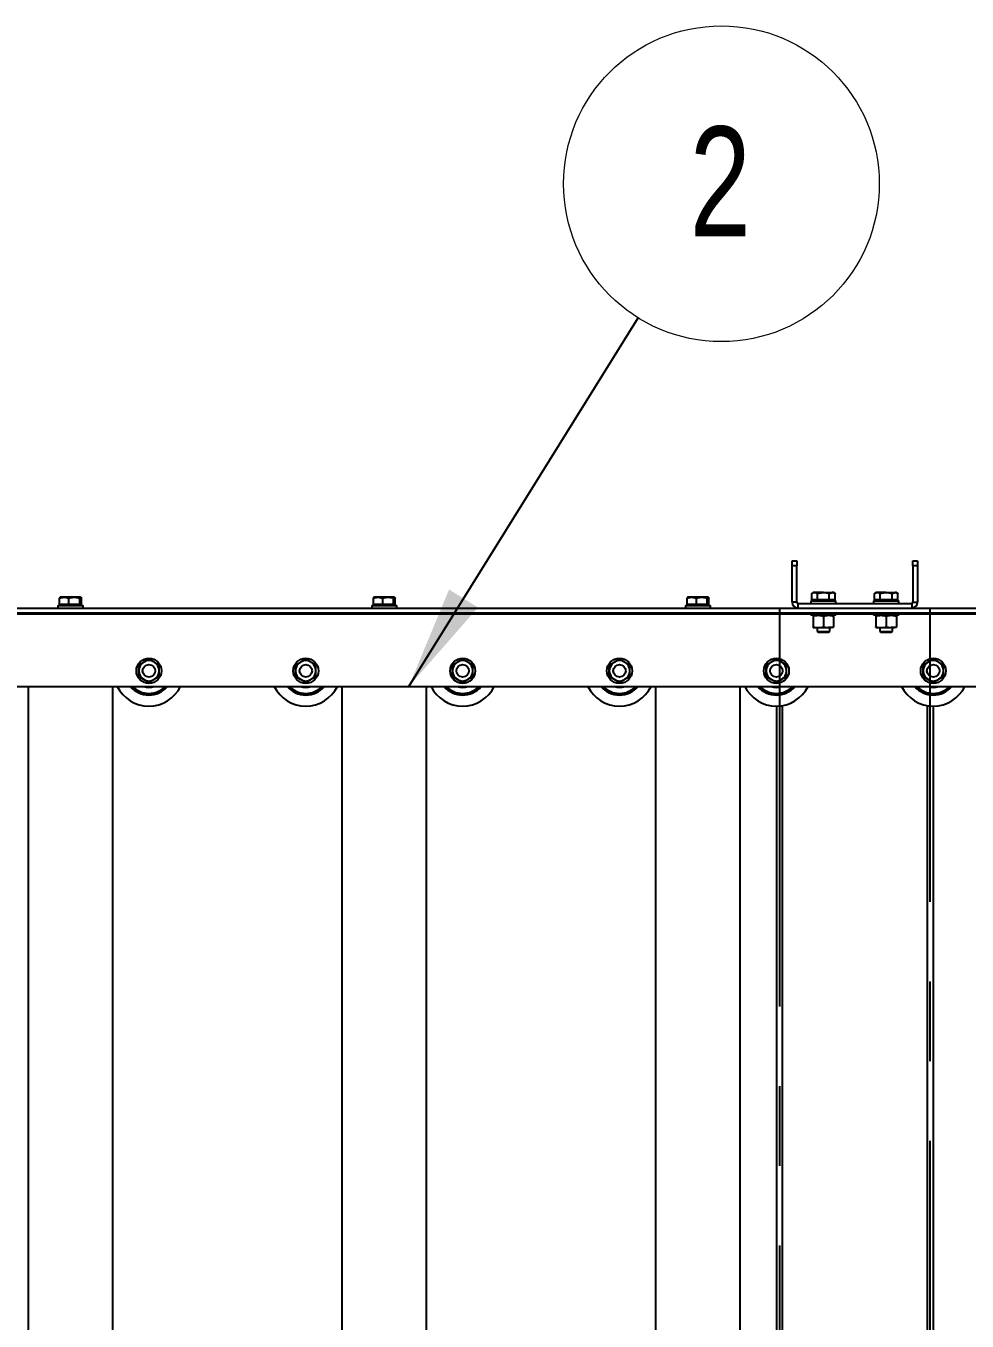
# Model space of a CAD drawing. Header units: millimetres. Extents: x 15 to 415, y 5 to 292.
# Drawn here: x 90.49 to 120.49, y 196.22 to 237.5 of the extents above; entities that cross this region are included whole.
import ezdxf

# ---------------------------------------------------------------- set-up
doc = ezdxf.new("R2010")
doc.units = ezdxf.units.MM
doc.linetypes.add('CENTERX2', pattern=[20.32, 12.7, -2.54, 2.54, -2.54])
doc.styles.add('SLDTEXTSTYLE0', font='TXT', dxfattribs={"width": 0.75})
doc.dimstyles.new('SLDDIMSTYLE1', dxfattribs={"dimtxt": 0.18, "dimasz": 3.302, "dimexe": 0, "dimexo": 0.0625, "dimgap": 0, "dimtad": 0, "dimtih": 1, "dimtoh": 1, "dimdec": 0, "dimrnd": 1e-09, "dimzin": 0, "dimdsep": 46, "dimtxsty": 'Standard', "dimsah": 1, "dimcen": 0.09, "dimadec": 0, "dimazin": 0, "dimtfac": 3.302, "dimtdec": 0, "dimtofl": 0, "dimtmove": 0, "dimatfit": 3, "dimfxl": 0, "dimfrac": 2, "dimtolj": 1, "dimtzin": 0, "dimarcsym": 0})

# ---------------------------------------------------------------- blocks, each defined once
blk = doc.blocks.new('SW_NOTE_0_2')
at = {"color": 0, "linetype": 'Continuous', "lineweight": 0}
blk.add_circle((2.657, 4.272), 5.031, dxfattribs=at)
at = {"color": 0, "linetype": 'Continuous', "lineweight": 0, "insert": (2.621, 6.096), "char_height": 3.5, "attachment_point": 2, "style": 'SLDTEXTSTYLE0'}
blk.add_mtext('2', dxfattribs=at)

msp = doc.modelspace()

# ---------------------------------------------------------------- linework, layer by layer
at = {"color": 7, "linetype": 'Continuous', "lineweight": 25}
for p, q in [((114.90737, 220.4489), (115.05737, 220.4489)), ((114.90737, 220.2989), (114.90737, 220.4489)), ((115.05737, 220.4489), (115.05737, 220.2989)), ((118.75737, 220.4489), (118.90737, 220.4489)), ((118.75737, 220.2989), (118.75737, 220.4489)), ((118.90737, 220.4489), (118.90737, 220.2989)), ((115.05737, 220.2989), (114.90737, 220.2989)), ((114.90737, 219.13573), (114.90737, 220.2989)), ((115.05737, 219.13573), (115.05737, 220.2989)), ((118.90737, 220.2989), (118.75737, 220.2989)), ((118.75737, 220.2989), (118.75737, 219.13573)), ((118.90737, 220.2989), (118.90737, 219.13573)), ((91.56071, 219.0589), (91.56071, 219.26487)), ((91.70962, 219.2939), (91.58237, 219.2939)), ((92.03186, 219.2939), (91.70962, 219.2939)), ((91.85853, 219.0589), (91.85853, 219.26487)), ((92.2296, 219.2939), (92.03186, 219.2939)), ((92.20518, 219.26487), (92.2296, 219.2939)), ((92.20518, 219.0589), (92.20518, 219.26487)), ((92.25402, 219.0589), (92.25402, 219.26487)), ((101.56071, 219.0589), (101.56071, 219.26487)), ((101.70962, 219.2939), (101.58237, 219.2939)), ((102.03186, 219.2939), (101.70962, 219.2939)), ((101.85853, 219.0589), (101.85853, 219.26487)), ((102.2296, 219.2939), (102.03186, 219.2939)), ((102.20518, 219.26487), (102.2296, 219.2939)), ((102.20518, 219.0589), (102.20518, 219.26487)), ((102.25402, 219.0589), (102.25402, 219.26487)), ((111.56071, 219.0589), (111.56071, 219.26487)), ((111.70962, 219.2939), (111.58237, 219.2939)), ((112.03186, 219.2939), (111.70962, 219.2939)), ((111.85853, 219.0589), (111.85853, 219.26487)), ((112.2296, 219.2939), (112.03186, 219.2939)), ((112.20518, 219.26487), (112.2296, 219.2939)), ((112.20518, 219.0589), (112.20518, 219.26487)), ((112.25402, 219.0589), (112.25402, 219.26487)), ((115.50737, 219.1789), (115.50737, 219.0989)), ((115.50737, 219.1789), (115.90737, 219.1789)), ((115.58237, 219.4439), (115.53209, 219.41487)), ((115.53209, 219.2089), (115.53209, 219.41487)), ((115.62591, 219.2089), (115.53209, 219.2089)), ((115.62591, 219.4439), (115.58237, 219.4439)), ((115.58237, 219.2089), (115.58237, 219.1789)), ((115.90737, 219.4439), (115.62591, 219.4439)), ((115.71973, 219.2089), (115.62591, 219.2089)), ((115.71973, 219.2089), (115.71973, 219.41487)), ((115.90737, 219.2089), (115.71973, 219.2089)), ((115.90737, 219.4439), (116.18882, 219.4439)), ((116.095, 219.2089), (115.90737, 219.2089)), ((115.90737, 219.1789), (116.30737, 219.1789)), ((116.095, 219.41487), (116.18882, 219.4439)), ((116.095, 219.2089), (116.095, 219.41487)), ((116.18882, 219.2089), (116.095, 219.2089)), ((116.23237, 219.4439), (116.18882, 219.4439)), ((116.28264, 219.2089), (116.18882, 219.2089)), ((116.28264, 219.41487), (116.23237, 219.4439)), ((116.23237, 219.1789), (116.23237, 219.2089)), ((116.28264, 219.2089), (116.28264, 219.41487)), ((116.30737, 219.0989), (116.30737, 219.1789)), ((117.50737, 219.1789), (117.50737, 219.0989)), ((117.50737, 219.1789), (117.90737, 219.1789)), ((117.58237, 219.4439), (117.53209, 219.41487)), ((117.53209, 219.2089), (117.53209, 219.41487)), ((117.62591, 219.2089), (117.53209, 219.2089)), ((117.62591, 219.4439), (117.58237, 219.4439)), ((117.58237, 219.2089), (117.58237, 219.1789)), ((117.90737, 219.4439), (117.62591, 219.4439)), ((117.71973, 219.2089), (117.62591, 219.2089)), ((117.71973, 219.2089), (117.71973, 219.41487)), ((117.90737, 219.2089), (117.71973, 219.2089)), ((117.90737, 219.4439), (118.18882, 219.4439)), ((118.095, 219.2089), (117.90737, 219.2089)), ((117.90737, 219.1789), (118.30737, 219.1789)), ((118.095, 219.41487), (118.18882, 219.4439)), ((118.095, 219.2089), (118.095, 219.41487)), ((118.18882, 219.2089), (118.095, 219.2089)), ((118.23237, 219.4439), (118.18882, 219.4439)), ((118.28264, 219.2089), (118.18882, 219.2089)), ((118.28264, 219.41487), (118.23237, 219.4439)), ((118.23237, 219.1789), (118.23237, 219.2089)), ((118.28264, 219.2089), (118.28264, 219.41487)), ((118.30737, 219.0989), (118.30737, 219.1789)), ((67.05737, 218.9489), (216.75737, 218.9489)), ((67.05737, 218.7989), (216.75737, 218.7989)), ((91.50737, 219.0289), (91.50737, 218.9489)), ((91.50737, 219.0289), (92.06059, 219.0289)), ((91.70962, 219.0589), (91.56071, 219.0589)), ((91.58237, 219.0589), (91.58237, 219.0289)), ((91.85853, 219.0589), (91.70962, 219.0589)), ((92.03186, 219.0589), (91.85853, 219.0589)), ((92.20518, 219.0589), (92.03186, 219.0589)), ((92.06059, 219.0289), (92.30737, 219.0289)), ((92.2296, 219.0589), (92.20518, 219.0589)), ((92.25402, 219.0589), (92.2296, 219.0589)), ((92.23237, 219.0289), (92.23237, 219.0589)), ((92.30737, 218.9489), (92.30737, 219.0289)), ((101.50737, 219.0289), (101.50737, 218.9489)), ((101.50737, 219.0289), (102.06059, 219.0289)), ((101.70962, 219.0589), (101.56071, 219.0589)), ((101.58237, 219.0589), (101.58237, 219.0289)), ((101.85853, 219.0589), (101.70962, 219.0589)), ((102.03186, 219.0589), (101.85853, 219.0589)), ((102.20518, 219.0589), (102.03186, 219.0589)), ((102.06059, 219.0289), (102.30737, 219.0289)), ((102.2296, 219.0589), (102.20518, 219.0589)), ((102.25402, 219.0589), (102.2296, 219.0589)), ((102.23237, 219.0289), (102.23237, 219.0589)), ((102.30737, 218.9489), (102.30737, 219.0289)), ((111.50737, 219.0289), (111.50737, 218.9489)), ((111.50737, 219.0289), (112.06059, 219.0289)), ((111.70962, 219.0589), (111.56071, 219.0589)), ((111.58237, 219.0589), (111.58237, 219.0289)), ((111.85853, 219.0589), (111.70962, 219.0589)), ((112.03186, 219.0589), (111.85853, 219.0589)), ((112.20518, 219.0589), (112.03186, 219.0589)), ((112.06059, 219.0289), (112.30737, 219.0289)), ((112.2296, 219.0589), (112.20518, 219.0589)), ((112.25402, 219.0589), (112.2296, 219.0589)), ((112.23237, 219.0289), (112.23237, 219.0589)), ((112.30737, 218.9489), (112.30737, 219.0289)), ((115.05737, 219.13573), (114.90737, 219.13573)), ((115.0942, 219.0989), (115.0942, 218.9489)), ((115.0942, 219.0989), (118.72054, 219.0989)), ((115.0942, 218.9489), (118.72054, 218.9489)), ((115.50737, 218.7989), (115.50737, 218.7189)), ((116.30737, 218.7189), (116.30737, 218.7989)), ((117.50737, 218.7989), (117.50737, 218.7189)), ((118.30737, 218.7189), (118.30737, 218.7989)), ((118.72054, 219.0989), (118.72054, 218.9489)), ((118.75737, 219.13573), (118.90737, 219.13573)), ((115.90737, 218.7189), (115.50737, 218.7189)), ((115.58237, 218.68987), (115.58237, 218.35292)), ((116.30737, 218.7189), (115.90737, 218.7189)), ((115.90737, 218.68987), (115.90737, 218.35292)), ((116.23237, 218.68987), (116.23237, 218.35292)), ((117.90737, 218.7189), (117.50737, 218.7189)), ((117.58237, 218.68987), (117.58237, 218.35292)), ((118.30737, 218.7189), (117.90737, 218.7189)), ((117.90737, 218.68987), (117.90737, 218.35292)), ((118.23237, 218.68987), (118.23237, 218.35292)), ((115.58237, 218.3239), (115.74487, 218.3239)), ((115.70737, 218.3239), (115.70737, 218.20662)), ((115.70737, 218.20662), (115.73509, 218.1789)), ((115.70737, 218.20662), (115.90737, 218.20662)), ((115.73509, 218.1789), (115.90737, 218.1789)), ((115.74487, 218.3239), (116.06987, 218.3239)), ((115.90737, 218.20662), (116.10737, 218.20662)), ((115.90737, 218.1789), (116.07964, 218.1789)), ((116.23237, 218.3239), (116.06987, 218.3239)), ((116.07964, 218.1789), (116.10737, 218.20662)), ((116.10737, 218.20662), (116.10737, 218.3239)), ((117.58237, 218.3239), (117.74487, 218.3239)), ((117.70737, 218.3239), (117.70737, 218.20662)), ((117.70737, 218.20662), (117.73509, 218.1789)), ((117.70737, 218.20662), (117.90737, 218.20662)), ((117.73509, 218.1789), (117.90737, 218.1789)), ((117.74487, 218.3239), (118.06987, 218.3239)), ((117.90737, 218.20662), (118.10737, 218.20662)), ((117.90737, 218.1789), (118.07964, 218.1789)), ((118.23237, 218.3239), (118.06987, 218.3239)), ((118.07964, 218.1789), (118.10737, 218.20662)), ((118.10737, 218.20662), (118.10737, 218.3239)), ((67.05737, 216.4489), (216.75737, 216.4489)), ((90.55737, 216.4489), (90.55737, 171.4489)), ((93.25737, 171.4489), (93.25737, 216.4489)), ((94.40737, 216.57362), (94.24487, 216.66744)), ((99.40737, 216.57362), (99.24487, 216.66744)), ((100.55737, 216.4489), (100.55737, 171.4489)), ((103.25737, 171.4489), (103.25737, 216.4489)), ((104.40737, 216.57362), (104.24487, 216.66744)), ((109.40737, 216.57362), (109.24487, 216.66744)), ((110.55737, 216.4489), (110.55737, 171.4489)), ((113.25737, 171.4489), (113.25737, 216.4489)), ((114.40737, 216.57362), (114.24487, 216.66744)), ((119.40737, 216.57362), (119.24487, 216.66744)), ((114.40737, 215.8239), (114.40737, 172.0739)), ((119.40737, 215.8239), (119.40737, 172.0739))]:
    msp.add_line(p, q, dxfattribs=at)
at = {"color": 7, "linetype": 'CENTERX2'}
for p, q in [((114.50637, 218.9489), (114.50637, 168.9489)), ((119.30837, 168.9489), (119.30837, 218.9489))]:
    msp.add_line(p, q, dxfattribs=at)
at = {"color": 8, "linetype": 'Continuous', "lineweight": 25}
for p, q in [((78.30737, 218.76207), (115.50737, 218.76207)), ((116.30737, 218.76207), (117.50737, 218.76207)), ((118.30737, 218.76207), (165.50737, 218.76207)), ((114.5942, 215.83952), (114.5942, 172.05827)), ((119.22054, 172.05827), (119.22054, 215.83952))]:
    msp.add_line(p, q, dxfattribs=at)
at = {"color": 7, "linetype": 'Continuous', "lineweight": 25}
for centre, radius in [((94.40737, 216.9489), 0.4), ((94.40737, 216.9489), 0.2), ((99.40737, 216.9489), 0.4), ((99.40737, 216.9489), 0.2), ((104.40737, 216.9489), 0.4), ((104.40737, 216.9489), 0.2), ((109.40737, 216.9489), 0.4), ((109.40737, 216.9489), 0.2), ((114.40737, 216.9489), 0.4), ((114.40737, 216.9489), 0.2), ((119.40737, 216.9489), 0.4), ((119.40737, 216.9489), 0.2)]:
    msp.add_circle(centre, radius, dxfattribs=at)
for centre, radius, start, end in [((115.0942, 219.13573), 0.18683, 180, 270), ((115.0942, 219.13573), 0.03683, 180, 270), ((118.72054, 219.13573), 0.18683, 270, 0), ((118.72054, 219.13573), 0.03683, 270, 0), ((94.40737, 216.9489), 0.325, 120, 180), ((94.40737, 216.9489), 0.325, 60, 120), ((94.40737, 216.9489), 0.325, 0, 60), ((99.40737, 216.9489), 0.325, 120, 180), ((99.40737, 216.9489), 0.325, 60, 120), ((99.40737, 216.9489), 0.325, 0, 60), ((104.40737, 216.9489), 0.325, 120, 180), ((104.40737, 216.9489), 0.325, 60, 120), ((104.40737, 216.9489), 0.325, 0, 60), ((109.40737, 216.9489), 0.325, 120, 180), ((109.40737, 216.9489), 0.325, 60, 120), ((109.40737, 216.9489), 0.325, 0, 60), ((114.40737, 216.9489), 0.325, 120, 180), ((114.40737, 216.9489), 0.325, 60, 120), ((114.40737, 216.9489), 0.325, 0, 60), ((119.40737, 216.9489), 0.325, 120, 180), ((119.40737, 216.9489), 0.325, 60, 120), ((119.40737, 216.9489), 0.325, 0, 60), ((94.40737, 216.9489), 0.325, 180, 240), ((94.40737, 216.9489), 0.325, 300, 0), ((99.40737, 216.9489), 0.325, 180, 240), ((99.40737, 216.9489), 0.325, 300, 0), ((104.40737, 216.9489), 0.325, 180, 240), ((104.40737, 216.9489), 0.325, 300, 0), ((109.40737, 216.9489), 0.325, 180, 240), ((109.40737, 216.9489), 0.325, 300, 0), ((114.40737, 216.9489), 0.325, 180, 240), ((114.40737, 216.9489), 0.325, 300, 0), ((119.40737, 216.9489), 0.325, 180, 240), ((119.40737, 216.9489), 0.325, 300, 0), ((94.40737, 216.9489), 1.125, 206.3878, 333.6122), ((94.40737, 216.9489), 0.775, 220.17777, 319.82223), ((94.40737, 216.9489), 0.71929, 224.037901, 315.962099), ((94.40737, 216.9489), 0.53071, 250.411799, 289.588201), ((94.40737, 216.9489), 0.325, 240, 300), ((99.40737, 216.9489), 1.125, 206.3878, 333.6122), ((99.40737, 216.9489), 0.775, 220.17777, 319.82223), ((99.40737, 216.9489), 0.71929, 224.037901, 315.962099), ((99.40737, 216.9489), 0.53071, 250.411799, 289.588201), ((99.40737, 216.9489), 0.325, 240, 300), ((104.40737, 216.9489), 1.125, 206.3878, 333.6122), ((104.40737, 216.9489), 0.775, 220.17777, 319.82223), ((104.40737, 216.9489), 0.71929, 224.037901, 315.962099), ((104.40737, 216.9489), 0.53071, 250.411799, 289.588201), ((104.40737, 216.9489), 0.325, 240, 300), ((109.40737, 216.9489), 1.125, 206.3878, 333.6122), ((109.40737, 216.9489), 0.775, 220.17777, 319.82223), ((109.40737, 216.9489), 0.71929, 224.037901, 315.962099), ((109.40737, 216.9489), 0.53071, 250.411799, 289.588201), ((109.40737, 216.9489), 0.325, 240, 300), ((114.40737, 216.9489), 1.125, 206.3878, 333.6122), ((114.40737, 216.9489), 0.775, 220.17777, 319.82223), ((114.40737, 216.9489), 0.71929, 224.037901, 315.962099), ((114.40737, 216.9489), 0.53071, 250.411799, 289.588201), ((114.40737, 216.9489), 0.325, 240, 300), ((119.40737, 216.9489), 1.125, 206.3878, 333.6122), ((119.40737, 216.9489), 0.775, 220.17777, 319.82223), ((119.40737, 216.9489), 0.71929, 224.037901, 315.962099), ((119.40737, 216.9489), 0.53071, 250.411799, 289.588201), ((119.40737, 216.9489), 0.325, 240, 300)]:
    msp.add_arc(centre, radius, start, end, dxfattribs=at)
for points, knots in [([(91.56071, 219.26487), (91.56671, 219.26699), (91.58472, 219.27336), (91.61523, 219.28225), (91.65253, 219.28995), (91.68414, 219.29348), (91.70324, 219.29379), (91.70962, 219.2939)], [0, 0, 0, 0, 0.123597525, 0.371247822, 0.621013548, 0.873301388, 1, 1, 1, 1]), ([(91.58513, 219.2939), (91.58455, 219.29386), (91.58302, 219.29378), (91.58055, 219.29293), (91.5777, 219.29116), (91.5739, 219.2877), (91.57011, 219.28269), (91.56634, 219.27631), (91.56352, 219.27093), (91.56165, 219.26689), (91.56071, 219.26487)], [0, 0, 0, 0, 0.070036107, 0.184842993, 0.299816611, 0.41526294, 0.647866756, 0.765024679, 0.882473115, 1, 1, 1, 1]), ([(91.70962, 219.2939), (91.71315, 219.29386), (91.73212, 219.29369), (91.7665, 219.29025), (91.81277, 219.28042), (91.84311, 219.27011), (91.85853, 219.26487)], [0, 0, 0, 0, 0.07005137, 0.3766066, 0.68307341, 1, 1, 1, 1]), ([(91.85853, 219.26487), (91.87993, 219.27104), (91.92293, 219.28343), (91.97415, 219.29112), (92.01059, 219.29362), (92.02477, 219.29381), (92.03186, 219.2939)], [0, 0, 0, 0, 0.377424081, 0.758342626, 0.879073433, 1, 1, 1, 1]), ([(92.03186, 219.2939), (92.07741, 219.29035), (92.1361, 219.28579), (92.19255, 219.26869), (92.20518, 219.26487)], [0, 0, 0, 0, 0.77628672, 1, 1, 1, 1]), ([(92.2296, 219.2939), (92.23018, 219.29386), (92.23266, 219.29372), (92.23609, 219.29201), (92.23987, 219.28857), (92.24272, 219.2852), (92.24556, 219.2811), (92.24839, 219.27631), (92.25122, 219.27093), (92.25309, 219.26689), (92.25402, 219.26487)], [0, 0, 0, 0, 0.070036806, 0.299778269, 0.415225752, 0.531480283, 0.647863239, 0.765022333, 0.882471941, 1, 1, 1, 1]), ([(101.56071, 219.26487), (101.56671, 219.26699), (101.58472, 219.27336), (101.61523, 219.28225), (101.65253, 219.28995), (101.68414, 219.29348), (101.70324, 219.29379), (101.70962, 219.2939)], [0, 0, 0, 0, 0.123597525, 0.371247822, 0.621013548, 0.873301388, 1, 1, 1, 1]), ([(101.58513, 219.2939), (101.58455, 219.29386), (101.58302, 219.29378), (101.58055, 219.29293), (101.5777, 219.29116), (101.5739, 219.2877), (101.57011, 219.28269), (101.56634, 219.27631), (101.56352, 219.27093), (101.56165, 219.26689), (101.56071, 219.26487)], [0, 0, 0, 0, 0.07003611, 0.18484299, 0.29981661, 0.41526294, 0.64786676, 0.76502468, 0.88247311, 1, 1, 1, 1]), ([(101.70962, 219.2939), (101.71315, 219.29386), (101.73212, 219.29369), (101.7665, 219.29025), (101.81277, 219.28042), (101.84311, 219.27011), (101.85853, 219.26487)], [0, 0, 0, 0, 0.07005137, 0.3766066, 0.68307341, 1, 1, 1, 1]), ([(101.85853, 219.26487), (101.87993, 219.27104), (101.92293, 219.28343), (101.97415, 219.29112), (102.01059, 219.29362), (102.02477, 219.29381), (102.03186, 219.2939)], [0, 0, 0, 0, 0.377424081, 0.758342626, 0.879073433, 1, 1, 1, 1]), ([(102.03186, 219.2939), (102.07741, 219.29035), (102.1361, 219.28579), (102.19255, 219.26869), (102.20518, 219.26487)], [0, 0, 0, 0, 0.77628672, 1, 1, 1, 1]), ([(102.2296, 219.2939), (102.23018, 219.29386), (102.23266, 219.29372), (102.23609, 219.29201), (102.23987, 219.28857), (102.24272, 219.2852), (102.24556, 219.2811), (102.24839, 219.27631), (102.25122, 219.27093), (102.25309, 219.26689), (102.25402, 219.26487)], [0, 0, 0, 0, 0.070036806, 0.299778269, 0.415225752, 0.531480283, 0.647863239, 0.765022333, 0.882471941, 1, 1, 1, 1]), ([(111.56071, 219.26487), (111.56671, 219.26699), (111.58472, 219.27336), (111.61523, 219.28225), (111.65253, 219.28995), (111.68414, 219.29348), (111.70324, 219.29379), (111.70962, 219.2939)], [0, 0, 0, 0, 0.123597525, 0.371247822, 0.621013548, 0.873301388, 1, 1, 1, 1]), ([(111.58513, 219.2939), (111.58455, 219.29386), (111.58302, 219.29378), (111.58055, 219.29293), (111.5777, 219.29116), (111.5739, 219.2877), (111.57011, 219.28269), (111.56634, 219.27631), (111.56352, 219.27093), (111.56165, 219.26689), (111.56071, 219.26487)], [0, 0, 0, 0, 0.07003611, 0.18484299, 0.29981661, 0.41526294, 0.64786676, 0.76502468, 0.88247311, 1, 1, 1, 1]), ([(111.70962, 219.2939), (111.71315, 219.29386), (111.73212, 219.29369), (111.7665, 219.29025), (111.81277, 219.28042), (111.84311, 219.27011), (111.85853, 219.26487)], [0, 0, 0, 0, 0.07005137, 0.3766066, 0.68307341, 1, 1, 1, 1]), ([(111.85853, 219.26487), (111.87993, 219.27104), (111.92293, 219.28343), (111.97415, 219.29112), (112.01059, 219.29362), (112.02477, 219.29381), (112.03186, 219.2939)], [0, 0, 0, 0, 0.377424081, 0.758342626, 0.879073433, 1, 1, 1, 1]), ([(112.03186, 219.2939), (112.07741, 219.29035), (112.1361, 219.28579), (112.19255, 219.26869), (112.20518, 219.26487)], [0, 0, 0, 0, 0.77628672, 1, 1, 1, 1]), ([(112.2296, 219.2939), (112.23018, 219.29386), (112.23266, 219.29372), (112.23609, 219.29201), (112.23987, 219.28857), (112.24272, 219.2852), (112.24556, 219.2811), (112.24839, 219.27631), (112.25122, 219.27093), (112.25309, 219.26689), (112.25402, 219.26487)], [0, 0, 0, 0, 0.070036806, 0.299778269, 0.415225752, 0.531480283, 0.647863239, 0.765022333, 0.882471941, 1, 1, 1, 1]), ([(115.53209, 219.41487), (115.53966, 219.41902), (115.55486, 219.42733), (115.57422, 219.43495), (115.58992, 219.43951), (115.60184, 219.442), (115.61385, 219.4436), (115.62189, 219.4438), (115.62591, 219.4439)], [0, 0, 0, 0, 0.2473449, 0.49601219, 0.62098533, 0.74684355, 0.87330953, 1, 1, 1, 1]), ([(115.62591, 219.4439), (115.62813, 219.44386), (115.64497, 219.4436), (115.67672, 219.43726), (115.70531, 219.42238), (115.71973, 219.41487)], [0, 0, 0, 0, 0.07007691, 0.53077766, 1, 1, 1, 1]), ([(115.71973, 219.41487), (115.7334, 219.41869), (115.79451, 219.43579), (115.85805, 219.44035), (115.90737, 219.4439)], [0, 0, 0, 0, 0.22371328, 1, 1, 1, 1]), ([(115.90737, 219.4439), (115.92272, 219.44355), (115.98622, 219.44211), (116.04809, 219.42661), (116.095, 219.41487)], [0, 0, 0, 0, 0.24185142, 1, 1, 1, 1]), ([(116.18882, 219.4439), (116.19105, 219.44386), (116.19692, 219.44378), (116.20643, 219.44293), (116.21736, 219.44116), (116.23196, 219.4377), (116.24653, 219.43269), (116.26102, 219.42631), (116.27187, 219.42093), (116.27905, 219.41689), (116.28264, 219.41487)], [0, 0, 0, 0, 0.070036107, 0.184842993, 0.299816611, 0.41526294, 0.647866756, 0.765024679, 0.882473115, 1, 1, 1, 1]), ([(117.53209, 219.41487), (117.53966, 219.41902), (117.55486, 219.42733), (117.57422, 219.43495), (117.58992, 219.43951), (117.60184, 219.442), (117.61385, 219.4436), (117.62189, 219.4438), (117.62591, 219.4439)], [0, 0, 0, 0, 0.2473449, 0.49601219, 0.62098533, 0.74684355, 0.87330953, 1, 1, 1, 1]), ([(117.62591, 219.4439), (117.62813, 219.44386), (117.64497, 219.4436), (117.67672, 219.43726), (117.70531, 219.42238), (117.71973, 219.41487)], [0, 0, 0, 0, 0.07007691, 0.53077766, 1, 1, 1, 1]), ([(117.71973, 219.41487), (117.7334, 219.41869), (117.79451, 219.43579), (117.85805, 219.44035), (117.90737, 219.4439)], [0, 0, 0, 0, 0.22371328, 1, 1, 1, 1]), ([(117.90737, 219.4439), (117.92272, 219.44355), (117.98622, 219.44211), (118.04809, 219.42661), (118.095, 219.41487)], [0, 0, 0, 0, 0.24185142, 1, 1, 1, 1]), ([(118.18882, 219.4439), (118.19105, 219.44386), (118.19692, 219.44378), (118.20643, 219.44293), (118.21736, 219.44116), (118.23196, 219.4377), (118.24653, 219.43269), (118.26102, 219.42631), (118.27187, 219.42093), (118.27905, 219.41689), (118.28264, 219.41487)], [0, 0, 0, 0, 0.070036107, 0.184842993, 0.299816611, 0.41526294, 0.647866756, 0.765024679, 0.882473115, 1, 1, 1, 1]), ([(115.58237, 218.68987), (115.60876, 218.69798), (115.66202, 218.71436), (115.71708, 218.71737), (115.74487, 218.7189)], [0, 0, 0, 0, 0.49545796, 1, 1, 1, 1]), ([(115.58237, 218.7189), (115.58237, 218.71878), (115.58237, 218.71856), (115.58237, 218.71656), (115.58237, 218.71283), (115.58237, 218.70683), (115.58237, 218.69924), (115.58237, 218.69299), (115.58237, 218.68987)], [0, 0, 0, 0, 0.13406386, 0.2683985, 0.4501242, 0.63239475, 0.8160265, 1, 1, 1, 1]), ([(115.58237, 218.35292), (115.60876, 218.34481), (115.66202, 218.32844), (115.71708, 218.32542), (115.74487, 218.3239)], [0, 0, 0, 0, 0.495457963, 1, 1, 1, 1]), ([(115.58237, 218.3239), (115.58237, 218.32433), (115.58237, 218.32593), (115.58237, 218.34152), (115.58237, 218.35292)], [0, 0, 0, 0, 0.268633605, 1, 1, 1, 1]), ([(115.74487, 218.7189), (115.74872, 218.71886), (115.77789, 218.7186), (115.83288, 218.71226), (115.88239, 218.69738), (115.90737, 218.68987)], [0, 0, 0, 0, 0.07007691, 0.53077766, 1, 1, 1, 1]), ([(115.74487, 218.3239), (115.74872, 218.32393), (115.77789, 218.32419), (115.83288, 218.33053), (115.88239, 218.34542), (115.90737, 218.35292)], [0, 0, 0, 0, 0.07007691, 0.53077766, 1, 1, 1, 1]), ([(115.90737, 218.68987), (115.93376, 218.69798), (115.98702, 218.71436), (116.04208, 218.71737), (116.06987, 218.7189)], [0, 0, 0, 0, 0.49545796, 1, 1, 1, 1]), ([(115.90737, 218.35292), (115.92048, 218.34877), (115.94676, 218.34046), (115.98709, 218.33134), (116.02819, 218.32509), (116.05594, 218.32429), (116.06987, 218.3239)], [0, 0, 0, 0, 0.24726861, 0.49536257, 0.74687401, 1, 1, 1, 1]), ([(116.06987, 218.7189), (116.07372, 218.71886), (116.10289, 218.7186), (116.15788, 218.71226), (116.20739, 218.69738), (116.23237, 218.68987)], [0, 0, 0, 0, 0.07007691, 0.53077766, 1, 1, 1, 1]), ([(116.06987, 218.3239), (116.07372, 218.32393), (116.10289, 218.32419), (116.15788, 218.33053), (116.20739, 218.34542), (116.23237, 218.35292)], [0, 0, 0, 0, 0.07007691, 0.53077766, 1, 1, 1, 1]), ([(116.23237, 218.7189), (116.23237, 218.71842), (116.23237, 218.71731), (116.23237, 218.70777), (116.23237, 218.69586), (116.23237, 218.68987)], [0, 0, 0, 0, 0.26840654, 0.6323729, 1, 1, 1, 1]), ([(116.23237, 218.3239), (116.23237, 218.32433), (116.23237, 218.32593), (116.23237, 218.34152), (116.23237, 218.35292)], [0, 0, 0, 0, 0.26863361, 1, 1, 1, 1]), ([(117.58237, 218.68987), (117.60876, 218.69798), (117.66202, 218.71436), (117.71708, 218.71737), (117.74487, 218.7189)], [0, 0, 0, 0, 0.49545796, 1, 1, 1, 1]), ([(117.58237, 218.7189), (117.58237, 218.71878), (117.58237, 218.71856), (117.58237, 218.71656), (117.58237, 218.71283), (117.58237, 218.70683), (117.58237, 218.69924), (117.58237, 218.69299), (117.58237, 218.68987)], [0, 0, 0, 0, 0.13406386, 0.2683985, 0.4501242, 0.63239475, 0.8160265, 1, 1, 1, 1]), ([(117.58237, 218.35292), (117.60876, 218.34481), (117.66202, 218.32844), (117.71708, 218.32542), (117.74487, 218.3239)], [0, 0, 0, 0, 0.495457963, 1, 1, 1, 1]), ([(117.58237, 218.3239), (117.58237, 218.32433), (117.58237, 218.32593), (117.58237, 218.34152), (117.58237, 218.35292)], [0, 0, 0, 0, 0.268633605, 1, 1, 1, 1]), ([(117.74487, 218.7189), (117.74872, 218.71886), (117.77789, 218.7186), (117.83288, 218.71226), (117.88239, 218.69738), (117.90737, 218.68987)], [0, 0, 0, 0, 0.07007691, 0.53077766, 1, 1, 1, 1]), ([(117.74487, 218.3239), (117.74872, 218.32393), (117.77789, 218.32419), (117.83288, 218.33053), (117.88239, 218.34542), (117.90737, 218.35292)], [0, 0, 0, 0, 0.07007691, 0.53077766, 1, 1, 1, 1]), ([(117.90737, 218.68987), (117.93376, 218.69798), (117.98702, 218.71436), (118.04208, 218.71737), (118.06987, 218.7189)], [0, 0, 0, 0, 0.49545796, 1, 1, 1, 1]), ([(117.90737, 218.35292), (117.92048, 218.34877), (117.94676, 218.34046), (117.98709, 218.33134), (118.02819, 218.32509), (118.05594, 218.32429), (118.06987, 218.3239)], [0, 0, 0, 0, 0.24726861, 0.49536257, 0.74687401, 1, 1, 1, 1]), ([(118.06987, 218.7189), (118.07372, 218.71886), (118.10289, 218.7186), (118.15788, 218.71226), (118.20739, 218.69738), (118.23237, 218.68987)], [0, 0, 0, 0, 0.07007691, 0.53077766, 1, 1, 1, 1]), ([(118.06987, 218.3239), (118.07372, 218.32393), (118.10289, 218.32419), (118.15788, 218.33053), (118.20739, 218.34542), (118.23237, 218.35292)], [0, 0, 0, 0, 0.07007691, 0.53077766, 1, 1, 1, 1]), ([(118.23237, 218.7189), (118.23237, 218.71842), (118.23237, 218.71731), (118.23237, 218.70777), (118.23237, 218.69586), (118.23237, 218.68987)], [0, 0, 0, 0, 0.26840654, 0.6323729, 1, 1, 1, 1]), ([(118.23237, 218.3239), (118.23237, 218.32433), (118.23237, 218.32593), (118.23237, 218.34152), (118.23237, 218.35292)], [0, 0, 0, 0, 0.26863361, 1, 1, 1, 1]), ([(94.08237, 217.13654), (94.10876, 217.15177), (94.16202, 217.18252), (94.21708, 217.21432), (94.24487, 217.23035)], [0, 0, 0, 0, 0.49545796, 1, 1, 1, 1]), ([(94.08237, 216.9489), (94.08237, 216.96596), (94.08237, 217.02947), (94.08237, 217.09131), (94.08237, 217.13654)], [0, 0, 0, 0, 0.268633605, 1, 1, 1, 1]), ([(94.24487, 217.23035), (94.24872, 217.23258), (94.27789, 217.24942), (94.33288, 217.28117), (94.38239, 217.30975), (94.40737, 217.32417)], [0, 0, 0, 0, 0.070076912, 0.530777664, 1, 1, 1, 1]), ([(94.40737, 217.32417), (94.42048, 217.3166), (94.44676, 217.30143), (94.48709, 217.27815), (94.52819, 217.25442), (94.55594, 217.23839), (94.56987, 217.23035)], [0, 0, 0, 0, 0.24726861, 0.49536257, 0.74687401, 1, 1, 1, 1]), ([(94.56987, 217.23035), (94.57372, 217.22813), (94.60289, 217.21129), (94.65788, 217.17954), (94.70739, 217.15096), (94.73237, 217.13654)], [0, 0, 0, 0, 0.070076912, 0.530777664, 1, 1, 1, 1]), ([(94.73237, 216.9489), (94.73237, 216.96596), (94.73237, 217.02947), (94.73237, 217.09131), (94.73237, 217.13654)], [0, 0, 0, 0, 0.26863361, 1, 1, 1, 1]), ([(99.08237, 217.13654), (99.10876, 217.15177), (99.16202, 217.18252), (99.21708, 217.21432), (99.24487, 217.23035)], [0, 0, 0, 0, 0.49545796, 1, 1, 1, 1]), ([(99.08237, 216.9489), (99.08237, 216.96596), (99.08237, 217.02947), (99.08237, 217.09131), (99.08237, 217.13654)], [0, 0, 0, 0, 0.268633605, 1, 1, 1, 1]), ([(99.24487, 217.23035), (99.24872, 217.23258), (99.27789, 217.24942), (99.33288, 217.28117), (99.38239, 217.30975), (99.40737, 217.32417)], [0, 0, 0, 0, 0.070076912, 0.530777664, 1, 1, 1, 1]), ([(99.40737, 217.32417), (99.42048, 217.3166), (99.44676, 217.30143), (99.48709, 217.27815), (99.52819, 217.25442), (99.55594, 217.23839), (99.56987, 217.23035)], [0, 0, 0, 0, 0.24726861, 0.49536257, 0.74687401, 1, 1, 1, 1]), ([(99.56987, 217.23035), (99.57372, 217.22813), (99.60289, 217.21129), (99.65788, 217.17954), (99.70739, 217.15096), (99.73237, 217.13654)], [0, 0, 0, 0, 0.070076912, 0.530777664, 1, 1, 1, 1]), ([(99.73237, 216.9489), (99.73237, 216.96596), (99.73237, 217.02947), (99.73237, 217.09131), (99.73237, 217.13654)], [0, 0, 0, 0, 0.26863361, 1, 1, 1, 1]), ([(104.08237, 217.13654), (104.10876, 217.15177), (104.16202, 217.18252), (104.21708, 217.21432), (104.24487, 217.23035)], [0, 0, 0, 0, 0.49545796, 1, 1, 1, 1]), ([(104.08237, 216.9489), (104.08237, 216.96596), (104.08237, 217.02947), (104.08237, 217.09131), (104.08237, 217.13654)], [0, 0, 0, 0, 0.268633605, 1, 1, 1, 1]), ([(104.24487, 217.23035), (104.24872, 217.23258), (104.27789, 217.24942), (104.33288, 217.28117), (104.38239, 217.30975), (104.40737, 217.32417)], [0, 0, 0, 0, 0.070076912, 0.530777664, 1, 1, 1, 1]), ([(104.40737, 217.32417), (104.42048, 217.3166), (104.44676, 217.30143), (104.48709, 217.27815), (104.52819, 217.25442), (104.55594, 217.23839), (104.56987, 217.23035)], [0, 0, 0, 0, 0.24726861, 0.49536257, 0.74687401, 1, 1, 1, 1]), ([(104.56987, 217.23035), (104.57372, 217.22813), (104.60289, 217.21129), (104.65788, 217.17954), (104.70739, 217.15096), (104.73237, 217.13654)], [0, 0, 0, 0, 0.070076912, 0.530777664, 1, 1, 1, 1]), ([(104.73237, 216.9489), (104.73237, 216.96596), (104.73237, 217.02947), (104.73237, 217.09131), (104.73237, 217.13654)], [0, 0, 0, 0, 0.26863361, 1, 1, 1, 1]), ([(109.08237, 217.13654), (109.10876, 217.15177), (109.16202, 217.18252), (109.21708, 217.21432), (109.24487, 217.23035)], [0, 0, 0, 0, 0.49545796, 1, 1, 1, 1]), ([(109.08237, 216.9489), (109.08237, 216.96596), (109.08237, 217.02947), (109.08237, 217.09131), (109.08237, 217.13654)], [0, 0, 0, 0, 0.268633605, 1, 1, 1, 1]), ([(109.24487, 217.23035), (109.24872, 217.23258), (109.27789, 217.24942), (109.33288, 217.28117), (109.38239, 217.30975), (109.40737, 217.32417)], [0, 0, 0, 0, 0.070076912, 0.530777664, 1, 1, 1, 1]), ([(109.40737, 217.32417), (109.42048, 217.3166), (109.44676, 217.30143), (109.48709, 217.27815), (109.52819, 217.25442), (109.55594, 217.23839), (109.56987, 217.23035)], [0, 0, 0, 0, 0.24726861, 0.49536257, 0.74687401, 1, 1, 1, 1]), ([(109.56987, 217.23035), (109.57372, 217.22813), (109.60289, 217.21129), (109.65788, 217.17954), (109.70739, 217.15096), (109.73237, 217.13654)], [0, 0, 0, 0, 0.070076912, 0.530777664, 1, 1, 1, 1]), ([(109.73237, 216.9489), (109.73237, 216.96596), (109.73237, 217.02947), (109.73237, 217.09131), (109.73237, 217.13654)], [0, 0, 0, 0, 0.26863361, 1, 1, 1, 1]), ([(114.08237, 217.13654), (114.10876, 217.15177), (114.16202, 217.18252), (114.21708, 217.21432), (114.24487, 217.23035)], [0, 0, 0, 0, 0.49545796, 1, 1, 1, 1]), ([(114.08237, 216.9489), (114.08237, 216.96596), (114.08237, 217.02947), (114.08237, 217.09131), (114.08237, 217.13654)], [0, 0, 0, 0, 0.268633605, 1, 1, 1, 1]), ([(114.24487, 217.23035), (114.24872, 217.23258), (114.27789, 217.24942), (114.33288, 217.28117), (114.38239, 217.30975), (114.40737, 217.32417)], [0, 0, 0, 0, 0.070076912, 0.530777664, 1, 1, 1, 1]), ([(114.40737, 217.32417), (114.42048, 217.3166), (114.44676, 217.30143), (114.48709, 217.27815), (114.52819, 217.25442), (114.55594, 217.23839), (114.56987, 217.23035)], [0, 0, 0, 0, 0.24726861, 0.49536257, 0.74687401, 1, 1, 1, 1]), ([(114.56987, 217.23035), (114.57372, 217.22813), (114.60289, 217.21129), (114.65788, 217.17954), (114.70739, 217.15096), (114.73237, 217.13654)], [0, 0, 0, 0, 0.070076912, 0.530777664, 1, 1, 1, 1]), ([(114.73237, 216.9489), (114.73237, 216.96596), (114.73237, 217.02947), (114.73237, 217.09131), (114.73237, 217.13654)], [0, 0, 0, 0, 0.26863361, 1, 1, 1, 1]), ([(119.08237, 217.13654), (119.10876, 217.15177), (119.16202, 217.18252), (119.21708, 217.21432), (119.24487, 217.23035)], [0, 0, 0, 0, 0.49545796, 1, 1, 1, 1]), ([(119.08237, 216.9489), (119.08237, 216.96596), (119.08237, 217.02947), (119.08237, 217.09131), (119.08237, 217.13654)], [0, 0, 0, 0, 0.268633605, 1, 1, 1, 1]), ([(119.24487, 217.23035), (119.24872, 217.23258), (119.27789, 217.24942), (119.33288, 217.28117), (119.38239, 217.30975), (119.40737, 217.32417)], [0, 0, 0, 0, 0.070076912, 0.530777664, 1, 1, 1, 1]), ([(119.40737, 217.32417), (119.42048, 217.3166), (119.44676, 217.30143), (119.48709, 217.27815), (119.52819, 217.25442), (119.55594, 217.23839), (119.56987, 217.23035)], [0, 0, 0, 0, 0.24726861, 0.49536257, 0.74687401, 1, 1, 1, 1]), ([(119.56987, 217.23035), (119.57372, 217.22813), (119.60289, 217.21129), (119.65788, 217.17954), (119.70739, 217.15096), (119.73237, 217.13654)], [0, 0, 0, 0, 0.070076912, 0.530777664, 1, 1, 1, 1]), ([(119.73237, 216.9489), (119.73237, 216.96596), (119.73237, 217.02947), (119.73237, 217.09131), (119.73237, 217.13654)], [0, 0, 0, 0, 0.26863361, 1, 1, 1, 1]), ([(94.08237, 216.76126), (94.08237, 216.77701), (94.08237, 216.83817), (94.08237, 216.90172), (94.08237, 216.9489)], [0, 0, 0, 0, 0.25755135, 1, 1, 1, 1]), ([(94.24487, 216.66744), (94.24101, 216.66966), (94.18614, 216.70134), (94.13236, 216.73239), (94.08237, 216.76126)], [0, 0, 0, 0, 0.070214766, 1, 1, 1, 1]), ([(94.73237, 216.76126), (94.71925, 216.75368), (94.69297, 216.73851), (94.65264, 216.71523), (94.61155, 216.6915), (94.58379, 216.67548), (94.56987, 216.66744)], [0, 0, 0, 0, 0.24726861, 0.49536257, 0.74687401, 1, 1, 1, 1]), ([(94.73237, 216.76126), (94.73237, 216.77701), (94.73237, 216.83817), (94.73237, 216.90172), (94.73237, 216.9489)], [0, 0, 0, 0, 0.257551345, 1, 1, 1, 1]), ([(99.08237, 216.76126), (99.08237, 216.77701), (99.08237, 216.83817), (99.08237, 216.90172), (99.08237, 216.9489)], [0, 0, 0, 0, 0.25755135, 1, 1, 1, 1]), ([(99.24487, 216.66744), (99.24101, 216.66966), (99.18614, 216.70134), (99.13236, 216.73239), (99.08237, 216.76126)], [0, 0, 0, 0, 0.070214766, 1, 1, 1, 1]), ([(99.73237, 216.76126), (99.71925, 216.75368), (99.69297, 216.73851), (99.65264, 216.71523), (99.61155, 216.6915), (99.58379, 216.67548), (99.56987, 216.66744)], [0, 0, 0, 0, 0.24726861, 0.49536257, 0.74687401, 1, 1, 1, 1]), ([(99.73237, 216.76126), (99.73237, 216.77701), (99.73237, 216.83817), (99.73237, 216.90172), (99.73237, 216.9489)], [0, 0, 0, 0, 0.257551345, 1, 1, 1, 1]), ([(104.08237, 216.76126), (104.08237, 216.77701), (104.08237, 216.83817), (104.08237, 216.90172), (104.08237, 216.9489)], [0, 0, 0, 0, 0.25755135, 1, 1, 1, 1]), ([(104.24487, 216.66744), (104.24101, 216.66966), (104.18614, 216.70134), (104.13236, 216.73239), (104.08237, 216.76126)], [0, 0, 0, 0, 0.070214766, 1, 1, 1, 1]), ([(104.73237, 216.76126), (104.71925, 216.75368), (104.69297, 216.73851), (104.65264, 216.71523), (104.61155, 216.6915), (104.58379, 216.67548), (104.56987, 216.66744)], [0, 0, 0, 0, 0.24726861, 0.49536257, 0.74687401, 1, 1, 1, 1]), ([(104.73237, 216.76126), (104.73237, 216.77701), (104.73237, 216.83817), (104.73237, 216.90172), (104.73237, 216.9489)], [0, 0, 0, 0, 0.257551345, 1, 1, 1, 1]), ([(109.08237, 216.76126), (109.08237, 216.77701), (109.08237, 216.83817), (109.08237, 216.90172), (109.08237, 216.9489)], [0, 0, 0, 0, 0.25755135, 1, 1, 1, 1]), ([(109.24487, 216.66744), (109.24101, 216.66966), (109.18614, 216.70134), (109.13236, 216.73239), (109.08237, 216.76126)], [0, 0, 0, 0, 0.070214766, 1, 1, 1, 1]), ([(109.73237, 216.76126), (109.71925, 216.75368), (109.69297, 216.73851), (109.65264, 216.71523), (109.61155, 216.6915), (109.58379, 216.67548), (109.56987, 216.66744)], [0, 0, 0, 0, 0.24726861, 0.49536257, 0.74687401, 1, 1, 1, 1]), ([(109.73237, 216.76126), (109.73237, 216.77701), (109.73237, 216.83817), (109.73237, 216.90172), (109.73237, 216.9489)], [0, 0, 0, 0, 0.257551345, 1, 1, 1, 1]), ([(114.08237, 216.76126), (114.08237, 216.77701), (114.08237, 216.83817), (114.08237, 216.90172), (114.08237, 216.9489)], [0, 0, 0, 0, 0.25755135, 1, 1, 1, 1]), ([(114.24487, 216.66744), (114.24101, 216.66966), (114.18614, 216.70134), (114.13236, 216.73239), (114.08237, 216.76126)], [0, 0, 0, 0, 0.070214766, 1, 1, 1, 1]), ([(114.73237, 216.76126), (114.71925, 216.75368), (114.69297, 216.73851), (114.65264, 216.71523), (114.61155, 216.6915), (114.58379, 216.67548), (114.56987, 216.66744)], [0, 0, 0, 0, 0.24726861, 0.49536257, 0.74687401, 1, 1, 1, 1]), ([(114.73237, 216.76126), (114.73237, 216.77701), (114.73237, 216.83817), (114.73237, 216.90172), (114.73237, 216.9489)], [0, 0, 0, 0, 0.257551345, 1, 1, 1, 1]), ([(119.08237, 216.76126), (119.08237, 216.77701), (119.08237, 216.83817), (119.08237, 216.90172), (119.08237, 216.9489)], [0, 0, 0, 0, 0.25755135, 1, 1, 1, 1]), ([(119.24487, 216.66744), (119.24101, 216.66966), (119.18614, 216.70134), (119.13236, 216.73239), (119.08237, 216.76126)], [0, 0, 0, 0, 0.070214766, 1, 1, 1, 1]), ([(119.73237, 216.76126), (119.71925, 216.75368), (119.69297, 216.73851), (119.65264, 216.71523), (119.61155, 216.6915), (119.58379, 216.67548), (119.56987, 216.66744)], [0, 0, 0, 0, 0.24726861, 0.49536257, 0.74687401, 1, 1, 1, 1]), ([(119.73237, 216.76126), (119.73237, 216.77701), (119.73237, 216.83817), (119.73237, 216.90172), (119.73237, 216.9489)], [0, 0, 0, 0, 0.257551345, 1, 1, 1, 1]), ([(94.56987, 216.66744), (94.56601, 216.66521), (94.51114, 216.63353), (94.45736, 216.60249), (94.40737, 216.57362)], [0, 0, 0, 0, 0.07021477, 1, 1, 1, 1]), ([(99.56987, 216.66744), (99.56601, 216.66521), (99.51114, 216.63353), (99.45736, 216.60249), (99.40737, 216.57362)], [0, 0, 0, 0, 0.07021477, 1, 1, 1, 1]), ([(104.56987, 216.66744), (104.56601, 216.66521), (104.51114, 216.63353), (104.45736, 216.60249), (104.40737, 216.57362)], [0, 0, 0, 0, 0.07021477, 1, 1, 1, 1]), ([(109.56987, 216.66744), (109.56601, 216.66521), (109.51114, 216.63353), (109.45736, 216.60249), (109.40737, 216.57362)], [0, 0, 0, 0, 0.07021477, 1, 1, 1, 1]), ([(114.56987, 216.66744), (114.56601, 216.66521), (114.51114, 216.63353), (114.45736, 216.60249), (114.40737, 216.57362)], [0, 0, 0, 0, 0.07021477, 1, 1, 1, 1]), ([(119.56987, 216.66744), (119.56601, 216.66521), (119.51114, 216.63353), (119.45736, 216.60249), (119.40737, 216.57362)], [0, 0, 0, 0, 0.07021477, 1, 1, 1, 1])]:
    msp.add_open_spline(points, degree=3, knots=knots, dxfattribs=at)
at = {"color": 8, "linetype": 'Continuous', "lineweight": 25}
for points, knots in [([(94.5358, 216.2107), (94.49035, 216.20526), (94.39674, 216.19404), (94.25214, 216.21128), (94.10747, 216.25594), (93.97471, 216.33304), (93.88767, 216.4), (93.85395, 216.44506), (93.85107, 216.4489)], [0, 0, 0, 0, 0.18103791, 0.37291991, 0.57277921, 0.77687981, 0.98098041, 1, 1, 1, 1]), ([(94.96024, 216.4489), (94.94683, 216.43264), (94.90128, 216.37744), (94.80188, 216.30776), (94.67249, 216.24182), (94.58047, 216.22087), (94.5358, 216.2107)], [0, 0, 0, 0, 0.12713023, 0.43169984, 0.72411269, 1, 1, 1, 1]), ([(99.5358, 216.2107), (99.49035, 216.20526), (99.39674, 216.19404), (99.25214, 216.21128), (99.10747, 216.25594), (98.97471, 216.33304), (98.88767, 216.4), (98.85395, 216.44506), (98.85107, 216.4489)], [0, 0, 0, 0, 0.18103791, 0.37291991, 0.57277921, 0.77687981, 0.98098041, 1, 1, 1, 1]), ([(99.96024, 216.4489), (99.94683, 216.43264), (99.90128, 216.37744), (99.80188, 216.30776), (99.67249, 216.24182), (99.58047, 216.22087), (99.5358, 216.2107)], [0, 0, 0, 0, 0.12713023, 0.43169984, 0.72411269, 1, 1, 1, 1]), ([(104.5358, 216.2107), (104.49035, 216.20526), (104.39674, 216.19404), (104.25214, 216.21128), (104.10747, 216.25594), (103.97471, 216.33304), (103.88767, 216.4), (103.85395, 216.44506), (103.85107, 216.4489)], [0, 0, 0, 0, 0.18103791, 0.37291991, 0.57277921, 0.77687981, 0.98098041, 1, 1, 1, 1]), ([(104.96024, 216.4489), (104.94683, 216.43264), (104.90128, 216.37744), (104.80188, 216.30776), (104.67249, 216.24182), (104.58047, 216.22087), (104.5358, 216.2107)], [0, 0, 0, 0, 0.127130234, 0.431699841, 0.724112691, 1, 1, 1, 1]), ([(109.5358, 216.2107), (109.49035, 216.20526), (109.39674, 216.19404), (109.25214, 216.21128), (109.10747, 216.25594), (108.97471, 216.33304), (108.88767, 216.4), (108.85395, 216.44506), (108.85107, 216.4489)], [0, 0, 0, 0, 0.18103791, 0.37291991, 0.57277921, 0.77687981, 0.98098041, 1, 1, 1, 1]), ([(109.96024, 216.4489), (109.94683, 216.43264), (109.90128, 216.37744), (109.80188, 216.30776), (109.67249, 216.24182), (109.58047, 216.22087), (109.5358, 216.2107)], [0, 0, 0, 0, 0.12713023, 0.43169984, 0.72411269, 1, 1, 1, 1]), ([(114.5358, 216.2107), (114.49035, 216.20526), (114.39674, 216.19404), (114.25214, 216.21128), (114.10747, 216.25594), (113.97471, 216.33304), (113.88767, 216.4), (113.85395, 216.44506), (113.85107, 216.4489)], [0, 0, 0, 0, 0.18103791, 0.37291991, 0.57277921, 0.77687981, 0.98098041, 1, 1, 1, 1]), ([(114.96024, 216.4489), (114.94683, 216.43264), (114.90128, 216.37744), (114.80188, 216.30776), (114.67249, 216.24182), (114.58047, 216.22087), (114.5358, 216.2107)], [0, 0, 0, 0, 0.12713023, 0.43169984, 0.72411269, 1, 1, 1, 1]), ([(119.5358, 216.2107), (119.49035, 216.20526), (119.39674, 216.19404), (119.25214, 216.21128), (119.10747, 216.25594), (118.97471, 216.33304), (118.88767, 216.4), (118.85395, 216.44506), (118.85107, 216.4489)], [0, 0, 0, 0, 0.18103791, 0.37291991, 0.57277921, 0.77687981, 0.98098041, 1, 1, 1, 1]), ([(119.96024, 216.4489), (119.94683, 216.43264), (119.90128, 216.37744), (119.80188, 216.30776), (119.67249, 216.24182), (119.58047, 216.22087), (119.5358, 216.2107)], [0, 0, 0, 0, 0.12713023, 0.43169984, 0.72411269, 1, 1, 1, 1])]:
    msp.add_open_spline(points, degree=3, knots=knots, dxfattribs=at)

# ---------------------------------------------------------------- block references
at = {"color": 7, "linetype": 'Continuous', "lineweight": 0}
msp.add_blockref('SW_NOTE_0_2', (109.99816, 228.19863), dxfattribs=at)

# ---------------------------------------------------------------- leaders
msp.add_leader([(102.69151, 216.4489), (109.99816, 228.19863)], dimstyle='SLDDIMSTYLE1', dxfattribs=at)

doc.saveas('drawing.dxf')
